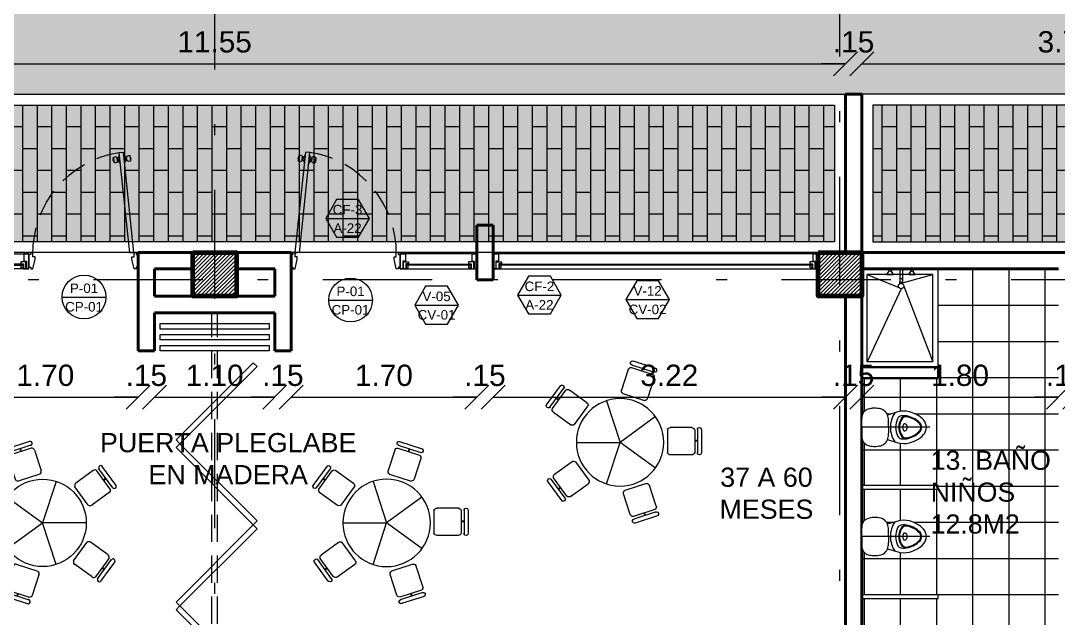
# Model space of a CAD drawing. Header units: inches. Extents: x 99003 to 99155, y 101852 to 101926.
# Drawn here: x 99020.09 to 99029.59, y 101914.7 to 101920.17 of the extents above; entities that cross this region are included whole.
import ezdxf
from ezdxf.enums import TextEntityAlignment as Align

# ---------------------------------------------------------------- set-up
doc = ezdxf.new("R2010")
doc.units = ezdxf.units.IN
doc.header["$MEASUREMENT"] = 0
doc.set_wipeout_variables(frame=1)
doc.linetypes.add('DASHDOTX2', pattern=[2, 1, -0.5, 0, -0.5])
doc.linetypes.add('HIDDEN', pattern=[0.375, 0.25, -0.125])
for name, color, linetype, lineweight in [('5- 0.18 (muebles fijos)', 3, 'Continuous', 18), ('A_ACHU-1', 253, 'Continuous', 0), ('A_CARP-MAD', 46, 'Continuous', 18), ('A_CARP-MET', 126, 'Continuous', 18), ('A_COLS', 1, 'Continuous', 60), ('A_EJES', 75, 'DASHDOTX2', 5), ('A_MUEB-FIJO', 3, 'Continuous', 15), ('A_MUEB-SILL', 54, 'Continuous', 15), ('A_MURO', 7, 'Continuous', 40), ('A_MURO-ANTE', 7, 'Continuous', 30), ('A_PISO', 250, 'Continuous', 0), ('A_PISO-ACHU', 251, 'Continuous', 0), ('A_PISO-GRAN', 250, 'Continuous', 0), ('A_PROY', 16, 'HIDDEN', 5), ('A_PUER', 134, 'Continuous', 18), ('A_TEXT', 154, 'Continuous', 0), ('A_TEXT-DIM', 54, 'Continuous', 13), ('A_TEXT-IDEN', 5, 'Continuous', 18), ('A_TEXT-NOTA', 53, 'Continuous', 20), ('A_VENT', 124, 'Continuous', 18), ('P-BAJA_APARTADO-v4$0$SANITARIOS', 2, 'Continuous', 0)]:
    doc.layers.add(name, color=color, linetype=linetype, lineweight=lineweight)
doc.layers.add('A_URBA-ANDN', color=7, linetype='Continuous', lineweight=15, true_color=0x259400)
doc.styles.add('ARIAL', font='arial.ttf')
doc.styles.add('DIM', font='arial.ttf')
doc.dimstyles.new('BAN_REP_1-125', dxfattribs={"dimtxt": 0.195, "dimasz": 0.2188, "dimexe": 0.15, "dimexo": 0.03, "dimgap": 0.1, "dimtad": 1, "dimzin": 4, "dimdsep": 46, "dimtxsty": 'ARIAL', "dimblk": 'OBLIQUE', "dimcen": 0.1, "dimse1": 1, "dimse2": 1, "dimclrd": 256, "dimclre": 256, "dimclrt": 256, "dimadec": 0, "dimazin": 0, "dimtfac": 1, "dimtix": 1, "dimtofl": 0, "dimtmove": 1, "dimatfit": 3, "dimldrblk": 'OPEN90', "dimfxl": 1, "dimtolj": 1, "dimtzin": 0, "dimlwd": -1, "dimlwe": -1, "dimarcsym": 0})
pattern_1 = [(90, (-108.149932, -2e-07), (-0.03125, 0.015625), [0, -0.03125])]

# ---------------------------------------------------------------- blocks, each defined once
blk = doc.blocks.new('*U33')
at = {"layer": 'A_MUEB-SILL'}
for p, q in [((-0.0631, 0.1265), (-0.1791, -0.0332)), ((0.1372, 0.0135), (-0.0302, 0.1351)), ((0.1562, 0.0306), (-0.0198, 0.1584)), ((0.1774, 0.0615), (0.0031, 0.1882)), ((0.0682, 0.0945), (0.0535, 0.0743)), ((0.0732, 0.0909), (0.0585, 0.0706)), ((-0.0097, -0.1888), (-0.1772, -0.0671)), ((0.1391, -0.0205), (0.0232, -0.1801))]:
    blk.add_line(p, q, dxfattribs=at)
for centre, radius, start, end in [((-0.0067, 0.172), 0.0189, 49.05832, 241.94546), ((-0.041, 0.1092), 0.0281, 67.5844, 145.99918), ((0.1158, -0.0048), 0.0281, 322.00082, 40.4156), ((0.165, 0.0473), 0.0189, 226.05454, 58.94168), ((-0.1558, -0.0489), 0.0281, 142.00082, 220.4156), ((0.001, -0.1628), 0.0281, 247.5844, 325.99918)]:
    blk.add_arc(centre, radius, start, end, dxfattribs=at)
blk = doc.blocks.new('*U34')
at = {"color": 0, "linetype": 'ByBlock', "lineweight": -2, "transparency": 16777216}
for p, rotation in [((-0.3397, 0.4848), 72.00000000000001), ((-0.566, -0.1733), 144), ((0.5598, -0.1925), 288), ((-0.0101, -0.5919), 215.9999999999999)]:
    blk.add_blockref('*U33', p, dxfattribs=dict(at, rotation=rotation))
blk.add_blockref('*U33', (0.3561, 0.4729), dxfattribs=at)
blk = doc.blocks.new('P-BAJA_APARTADO-v4$0$MESA AULA 5P')
at = {"layer": 'A_MUEB-SILL'}
for p in [(0, 0.4), (-0.3804, 0.1236), (0.3804, 0.1236), (-0.2351, -0.3236), (0.2351, -0.3236)]:
    blk.add_line(p, (0, 0), dxfattribs=at)
blk.add_circle((0, 0), 0.4, dxfattribs=at)
blk.add_blockref('*U34', (0, 0))
blk = doc.blocks.new('puerta mad 1mt')
at = {"layer": '5- 0.18 (muebles fijos)'}
blk.add_line((0.1553, 0.9898), (0.1553, 0.9898), dxfattribs=at)
at = {"layer": 'A_ACHU-1'}
for p, q in [((0.0509, 0.934), (0.0535, 0.9595)), ((0.0842, 0.9161), (0.0884, 0.9559)), ((0.0978, 0.9502), (0.0879, 0.9512)), ((0.0944, 0.9176), (0.098, 0.9524)), ((0.101, 0.9521), (0.098, 0.9524)), ((0.1118, 0.9685), (0.101, 0.9521)), ((0.1045, 0.8989), (0.1118, 0.9685)), ((0.1148, 0.9682), (0.1118, 0.9685)), ((0.1148, 0.9682), (0.1118, 0.9685)), ((0.1483, 0.8943), (0.1556, 0.964)), ((0.1526, 0.9643), (0.1556, 0.964)), ((0.1526, 0.9643), (0.1556, 0.964)), ((0.1556, 0.964), (0.1628, 0.9456)), ((0.0483, 0.9343), (0.0494, 0.9455)), ((0.0483, 0.9343), (0.0509, 0.934)), ((0.0494, 0.9455), (0.0521, 0.9453)), ((0.0494, 0.9197), (0.0509, 0.934)), ((0.0946, 0.9197), (0.0847, 0.9208)), ((0.0973, 0.9173), (0.0944, 0.9176)), ((0.1045, 0.8989), (0.0973, 0.9173)), ((0.1075, 0.8986), (0.1045, 0.8989)), ((0.1453, 0.8946), (0.1483, 0.8943)), ((0.1483, 0.8943), (0.1591, 0.9108)), ((0.1591, 0.9108), (0.162, 0.9105)), ((0.162, 0.9105), (0.1657, 0.9453)), ((0.1623, 0.9127), (0.1722, 0.9116)), ((0.1628, 0.9456), (0.1657, 0.9453)), ((0.1654, 0.9431), (0.1754, 0.9421)), ((0.1717, 0.907), (0.1759, 0.9468)), ((0.2065, 0.9033), (0.208, 0.9176)), ((0.208, 0.9176), (0.2107, 0.9431)), ((0.2107, 0.9173), (0.208, 0.9176)), ((0.2118, 0.9286), (0.2092, 0.9289)), ((0.2107, 0.9173), (0.2118, 0.9286)), ((0.0213, 0.057), (0.0199, 0.057)), ((0.0214, 0.0735), (0.0213, 0.057)), ((0.0214, 0.0735), (0.0218, 0.0785)), ((0.0215, 0.0755), (0.038, 0.0741)), ((0.0216, 0.0765), (0.0307, 0.0757)), ((0.0381, 0.0751), (0.038, 0.0741))]:
    blk.add_line(p, q, dxfattribs=at)
blk.add_circle((0.0215, 0.075), 0.00188, dxfattribs=at)
for centre, radius, start, end in [((-0.0402, 0.9492), 0.0943, 341.79754, 6.27538), ((0.0692, 0.9411), 0.0242, 37.63928, 130.43364), ((0.1916, 0.9284), 0.0242, 37.63928, 130.43364), ((0.0685, 0.9345), 0.0242, 217.63928, 310.43364), ((0.1909, 0.9217), 0.0242, 217.63928, 310.43364), ((0.3003, 0.9136), 0.0943, 161.79754, 186.27538), ((0.0215, 0.075), 0.000938, 85, 265), ((0.0215, 0.075), 0.000937, 265, 85)]:
    blk.add_arc(centre, radius, start, end, dxfattribs=at)
at = {"layer": 'A_CARP-MAD'}
for points in [[(-0.017, -0.058), (0, -0.058), (0, -0.075), (0.02, -0.075), (0.04, 0.015), (0.04, 0.035), (0.02, 0.035), (0.02, 0.075), (0, 0.075), (0, 0.058), (-0.017, 0.058)], [(0.983, -0.058), (0.966, -0.058), (0.966, -0.075), (0.946, -0.075), (0.926, 0.015), (0.926, 0.035), (0.946, 0.035), (0.946, 0.075), (0.966, 0.075), (0.966, 0.058), (0.983, 0.058)]]:
    blk.add_lwpolyline(points, close=True, dxfattribs=at)
at = {"layer": 'A_PROY'}
blk.add_arc((0.0162, 0.0728), 0.9299, 358.90252, 81.38744, dxfattribs=at)
at = {"layer": 'A_PUER'}
for p, q in [((0.0216, 0.0765), (0.1176, 0.9956)), ((0.0595, 0.0732), (0.1555, 0.9923)), ((0.1555, 0.9923), (0.1176, 0.9956)), ((0.0595, 0.0732), (0.0216, 0.0765))]:
    blk.add_line(p, q, dxfattribs=at)
blk = doc.blocks.new('*U108')
at = {"layer": 'A_CARP-MAD'}
blk.add_lwpolyline([(0.1397, -0.0466), (0.0701, -0.0466), (0.0701, -0.0232), (0, -0.0232), (0, 0), (0.1397, 0)], dxfattribs=at)
for points in [[(0, -0.0279), (0.0652, -0.0279), (0.0652, -0.0744), (0.0479, -0.0744), (0.0479, -0.0511), (0, -0.0511)], [(0, -0.0279), (0.0652, -0.0279), (0.0652, -0.0744), (0.0479, -0.0744), (0.0479, -0.0511), (0, -0.0511)], [(0.0333, -0.0713), (0.0333, -0.0538), (0.0104, -0.0538), (0.0104, -0.0713)], [(0, -0.6721), (0.0652, -0.6721), (0.0652, -0.6256), (0.0479, -0.6256), (0.0479, -0.6489), (0, -0.6489)], [(0, -0.6768), (0, -0.7), (0.1397, -0.7), (0.1397, -0.6534), (0.0701, -0.6534), (0.0701, -0.6768)], [(0.0333, -0.6287), (0.0333, -0.6462), (0.0104, -0.6462), (0.0104, -0.6287)]]:
    blk.add_lwpolyline(points, close=True, dxfattribs=at)
at = {"layer": 'A_CARP-MET'}
blk.add_line((0.1397, -0.0466), (0.1397, 0), dxfattribs=at)
blk.add_lwpolyline([(0.0333, -0.0713), (0.0333, -0.0538), (0.0104, -0.0538), (0.0104, -0.0713)], close=True, dxfattribs=at)
at = {"layer": 'A_VENT'}
for p, q in [((0, -0.7), (0, 0)), ((0.1397, 0), (0.1397, -0.7))]:
    blk.add_line(p, q, dxfattribs=at)
blk.add_lwpolyline([(0.0361, -0.0538), (0.0361, -0.6462), (0.0454, -0.6462), (0.0454, -0.0538)], close=True, dxfattribs=at)
blk = doc.blocks.new('*U109')
at = {"layer": 'A_CARP-MAD'}
blk.add_lwpolyline([(0.1397, -0.0466), (0.0701, -0.0466), (0.0701, -0.0232), (0, -0.0232), (0, 0), (0.1397, 0)], dxfattribs=at)
for points in [[(0, -0.0279), (0.0652, -0.0279), (0.0652, -0.0744), (0.0479, -0.0744), (0.0479, -0.0511), (0, -0.0511)], [(0, -0.0279), (0.0652, -0.0279), (0.0652, -0.0744), (0.0479, -0.0744), (0.0479, -0.0511), (0, -0.0511)], [(0.0333, -0.0713), (0.0333, -0.0538), (0.0104, -0.0538), (0.0104, -0.0713)], [(0, -2.946), (0.0652, -2.946), (0.0652, -2.8995), (0.0479, -2.8995), (0.0479, -2.9228), (0, -2.9228)], [(0, -2.9507), (0, -2.9739), (0.1397, -2.9739), (0.1397, -2.9273), (0.0701, -2.9273), (0.0701, -2.9507)], [(0.0333, -2.9026), (0.0333, -2.9201), (0.0104, -2.9201), (0.0104, -2.9026)]]:
    blk.add_lwpolyline(points, close=True, dxfattribs=at)
at = {"layer": 'A_CARP-MET'}
blk.add_line((0.1397, -0.0466), (0.1397, 0), dxfattribs=at)
blk.add_lwpolyline([(0.0333, -0.0713), (0.0333, -0.0538), (0.0104, -0.0538), (0.0104, -0.0713)], close=True, dxfattribs=at)
at = {"layer": 'A_VENT'}
for p, q in [((0, -2.9739), (0, 0)), ((0.1397, 0), (0.1397, -2.9739))]:
    blk.add_line(p, q, dxfattribs=at)
blk.add_lwpolyline([(0.0361, -0.0538), (0.0361, -2.9201), (0.0454, -2.9201), (0.0454, -0.0538)], close=True, dxfattribs=at)
blk = doc.blocks.new('sanit planta niños 25 JUNIO')
at = {"layer": 'A_EJES'}
blk.add_line((0, -0.6231), (0, 0), dxfattribs=at)
at = {"layer": 'A_MUEB-FIJO'}
for p, q in [((0, 0), (-0.0794, 0)), ((0, 0), (0.0794, 0)), ((-0.1121, -0.2346), (-0.1406, -0.3294)), ((0, -0.2452), (-0.0547, -0.2452)), ((0, -0.2452), (0.0547, -0.2452)), ((0.1407, -0.3293), (0.1122, -0.2346)), ((-0.0308, -0.3869), (-0.0308, -0.3962)), ((0.0309, -0.3962), (0.0309, -0.3869))]:
    blk.add_line(p, q, dxfattribs=at)
for centre, radius, start, end in [((-0.0794, -0.1422), 0.1422, 90.00182, 106.10126), ((0.0794, -0.1422), 0.1422, 73.89874, 89.99818), ((-0.0605, -0.1048), 0.1137, 163.12305, 175.19805), ((-0.0807, -0.0871), 0.09, 115.06996, 170.1707), ((0.0807, -0.0871), 0.09, 9.8293, 64.93004), ((0.0605, -0.1048), 0.1137, 4.80195, 16.87695), ((0.0251, -0.1189), 0.2003, 173.22012, 192.00698), ((-0.0823, -0.1515), 0.0891, 185.84827, 257.92215), ((0.0823, -0.1515), 0.0891, 282.07785, 354.15173), ((-0.025, -0.1189), 0.2003, 347.99302, 6.77988), ((0, -0.4948), 0.2331, 90.00415, 124.90857), ((-0.0547, -0.0803), 0.1649, 253.7382, 269.99817), ((0, -0.4948), 0.2331, 55.09962, 90.00404), ((0.0547, -0.0803), 0.1649, 270.00183, 286.2618), ((0.0495, -0.3858), 0.1983, 163.47367, 194.86383), ((0.0495, -0.3858), 0.1561, 171.24415, 194.86369), ((-0.0595, -0.369), 0.0458, 115.31072, 171.24284), ((-0.0474, -0.403), 0.052, 117.32786, 181.00091), ((-0.0461, -0.4074), 0.0502, 117.83819, 192.7538), ((0, -0.4948), 0.185, 90.00392, 115.31106), ((0, -0.4948), 0.1553, 90.00409, 117.32783), ((0, -0.4948), 0.149, 90.00415, 117.83792), ((0, -0.4342), 0.0598, 90.00379, 116.97254), ((0, -0.4948), 0.185, 64.69713, 90.00427), ((0, -0.4948), 0.1553, 62.68036, 90.00409), ((0, -0.4948), 0.149, 62.17027, 90.00404), ((0, -0.4342), 0.0598, 63.03565, 90.0044), ((0.0462, -0.4074), 0.0502, 347.25439, 62.17), ((0.0475, -0.403), 0.052, 359.00728, 62.68032), ((0.0595, -0.369), 0.0458, 8.76535, 64.69747), ((-0.0494, -0.3858), 0.1561, 345.14449, 8.76404), ((-0.0494, -0.3858), 0.1983, 345.14436, 16.53451), ((0.1531, -0.3583), 0.3055, 194.8653, 208.84963), ((0.1531, -0.3583), 0.2632, 194.86295, 208.84824), ((0.0491, -0.3857), 0.1479, 192.81784, 194.9232), ((0.1531, -0.3583), 0.2554, 194.86588, 208.85022), ((-0.024, -0.3869), 0.00676, 116.97441, 180.00409), ((-0.0154, -0.3962), 0.0154, 180.18807, 237.92092), ((0, -0.3716), 0.0444, 237.92051, 270.00407), ((0, -0.3716), 0.0444, 270.00411, 302.08767), ((0.0154, -0.3962), 0.0154, 302.08727, 359.82011), ((0.0241, -0.3869), 0.00676, 0.00409, 63.03378), ((-0.153, -0.3583), 0.2554, 331.15796, 345.14231), ((-0.153, -0.3583), 0.2632, 331.15995, 345.14524), ((-0.0491, -0.3857), 0.1479, 345.08499, 347.19035), ((-0.153, -0.3583), 0.3055, 331.15856, 345.14289), ((0.0861, -0.3952), 0.229, 208.84819, 227.99853), ((0.0861, -0.3952), 0.1867, 208.84875, 227.99866), ((0.0861, -0.3952), 0.1789, 208.84941, 227.99922), ((0, -0.4908), 0.1004, 227.99889, 270.0041), ((0, -0.4908), 0.0581, 227.99884, 270.00408), ((0, -0.4908), 0.0503, 227.99883, 270.00407), ((0, -0.4908), 0.0503, 270.00412, 312.00936), ((0, -0.4908), 0.0581, 270.00411, 312.00935), ((0, -0.4908), 0.1004, 270.00409, 312.0093), ((-0.086, -0.3952), 0.1789, 312.00897, 331.15878), ((-0.086, -0.3952), 0.1867, 312.00953, 331.15944), ((-0.086, -0.3952), 0.229, 312.00966, 331.16)]:
    blk.add_arc(centre, radius, start, end, dxfattribs=at)
blk = doc.blocks.new('*U60')
blk.add_wipeout([(-0.3621, 0.6142), (-0.2628, 0.6128), (-0.234, 0.6035), (-0.2058, 0.5758), (-0.1928, 0.5424), (-0.1869, 0.4953), (-0.1945, 0.4374), (-0.2055, 0.4136), (-0.2288, 0.3897), (-0.2498, 0.3788), (-0.2172, 0.2679), (-0.2133, 0.2313), (-0.2152, 0.2006), (-0.2199, 0.1775), (-0.2275, 0.1531), (-0.2585, 0.0906), (-0.2729, 0.0716), (-0.2843, 0.059), (-0.2949, 0.0488), (-0.3032, 0.0421), (-0.315, 0.0347), (-0.3261, 0.0297), (-0.3621, 0.023), (-0.4049, 0.0326), (-0.4348, 0.0539), (-0.4525, 0.0729), (-0.4734, 0.1027), (-0.5016, 0.1679), (-0.5082, 0.1952), (-0.5094, 0.2531), (-0.5034, 0.2829), (-0.4908, 0.3248), (-0.4745, 0.3788), (-0.4962, 0.3902), (-0.5107, 0.4032), (-0.5285, 0.4332), (-0.5344, 0.4605), (-0.5374, 0.4935), (-0.5346, 0.5294), (-0.524, 0.5722), (-0.5171, 0.578), (-0.5035, 0.5935), (-0.4882, 0.6048), (-0.4688, 0.6115), (-0.4564, 0.6134), (-0.4441, 0.6139)]).dxf.layer = 'A_MUEB-FIJO'
blk.add_blockref('sanit planta niños 25 JUNIO', (-0.3621, 0.6142))
blk = doc.blocks.new('_Oblique')
at = {"color": 0, "linetype": 'ByBlock', "lineweight": -2}
blk.add_line((-0.5, -0.5), (0.5, 0.5), dxfattribs=at)
blk = doc.blocks.new('*D131')
at = {"layer": 'A_TEXT-DIM', "transparency": 16777216}
blk.add_line((99016.0908, 101919.7787), (99027.6408, 101919.7787), dxfattribs=at)
at = {"layer": 'DEFPOINTS', "color": 0, "transparency": 16777216}
for p in [(99027.6408, 101919.7787), (99016.0908, 101919.4994), (99027.6408, 101919.4994)]:
    blk.add_point(p, dxfattribs=at)
at = {"layer": 'A_TEXT-DIM', "transparency": 16777216, "xscale": 0.2188, "yscale": 0.2188, "zscale": 0.2188, "rotation": 180}
blk.add_blockref('_Oblique', (99016.0908, 101919.7787), dxfattribs=at)
at = {"layer": 'A_TEXT-DIM', "transparency": 16777216, "xscale": 0.2188, "yscale": 0.2188, "zscale": 0.2188}
blk.add_blockref('_Oblique', (99027.6408, 101919.7787), dxfattribs=at)
at = {"layer": 'A_TEXT-DIM', "transparency": 16777216, "insert": (99021.8658, 101919.9782), "char_height": 0.195, "attachment_point": 5, "style": 'ARIAL'}
blk.add_mtext('\\A1;11.55', dxfattribs=at)
blk = doc.blocks.new('_Open90')
at = {"color": 0, "linetype": 'ByBlock', "lineweight": -2}
for p, q in [((-0.5, 0.5), (0, 0)), ((0, 0), (-1, 0)), ((0, 0), (-0.5, -0.5))]:
    blk.add_line(p, q, dxfattribs=at)
blk = doc.blocks.new('*D132')
at = {"layer": 'A_TEXT-DIM', "transparency": 16777216}
for p, q in [((99027.6408, 101919.7787), (99027.422, 101919.7787)), ((99027.7908, 101919.7787), (99028.0096, 101919.7787))]:
    blk.add_line(p, q, dxfattribs=at)
at = {"layer": 'DEFPOINTS', "color": 0, "transparency": 16777216}
for p in [(99027.7908, 101919.7787), (99027.6408, 101919.4994), (99027.7908, 101919.4994)]:
    blk.add_point(p, dxfattribs=at)
at = {"layer": 'A_TEXT-DIM', "transparency": 16777216, "xscale": 0.2188, "yscale": 0.2188, "zscale": 0.2188}
blk.add_blockref('_Oblique', (99027.6408, 101919.7787), dxfattribs=at)
at = {"layer": 'A_TEXT-DIM', "transparency": 16777216, "xscale": 0.2188, "yscale": 0.2188, "zscale": 0.2188, "rotation": 180}
blk.add_blockref('_Oblique', (99027.7908, 101919.7787), dxfattribs=at)
at = {"layer": 'A_TEXT-DIM', "transparency": 16777216, "insert": (99027.7158, 101919.9782), "char_height": 0.195, "attachment_point": 5, "style": 'ARIAL'}
blk.add_mtext('\\A1;.15', dxfattribs=at)
blk = doc.blocks.new('*D133')
at = {"layer": 'A_TEXT-DIM', "transparency": 16777216}
blk.add_line((99027.7908, 101919.7787), (99031.5407, 101919.7787), dxfattribs=at)
at = {"layer": 'DEFPOINTS', "color": 0, "transparency": 16777216}
for p in [(99031.5407, 101919.7787), (99027.7908, 101919.4994), (99031.5407, 101919.4063)]:
    blk.add_point(p, dxfattribs=at)
at = {"layer": 'A_TEXT-DIM', "transparency": 16777216, "xscale": 0.2188, "yscale": 0.2188, "zscale": 0.2188, "rotation": 180}
blk.add_blockref('_Oblique', (99027.7908, 101919.7787), dxfattribs=at)
at = {"layer": 'A_TEXT-DIM', "transparency": 16777216, "xscale": 0.2188, "yscale": 0.2188, "zscale": 0.2188}
blk.add_blockref('_Oblique', (99031.5407, 101919.7787), dxfattribs=at)
at = {"layer": 'A_TEXT-DIM', "transparency": 16777216, "insert": (99029.6658, 101919.9783), "char_height": 0.195, "attachment_point": 5, "style": 'ARIAL'}
blk.add_mtext('\\A1;3.75', dxfattribs=at)
blk = doc.blocks.new('*D144')
at = {"layer": 'A_TEXT-DIM', "transparency": 16777216}
blk.add_line((99019.4658, 101916.7249), (99021.1658, 101916.7249), dxfattribs=at)
at = {"layer": 'DEFPOINTS', "color": 0, "transparency": 16777216}
for p in [(99019.4658, 101918.1434), (99021.1658, 101917.6307), (99021.1658, 101916.7249)]:
    blk.add_point(p, dxfattribs=at)
at = {"layer": 'A_TEXT-DIM', "transparency": 16777216, "xscale": 0.2188, "yscale": 0.2188, "zscale": 0.2188, "rotation": 180}
blk.add_blockref('_Oblique', (99019.4658, 101916.7249), dxfattribs=at)
at = {"layer": 'A_TEXT-DIM', "transparency": 16777216, "xscale": 0.2188, "yscale": 0.2188, "zscale": 0.2188}
blk.add_blockref('_Oblique', (99021.1658, 101916.7249), dxfattribs=at)
at = {"layer": 'A_TEXT-DIM', "transparency": 16777216, "insert": (99020.3158, 101916.9245), "char_height": 0.195, "attachment_point": 5, "style": 'ARIAL'}
blk.add_mtext('\\A1;1.70', dxfattribs=at)
blk = doc.blocks.new('*D145')
at = {"layer": 'A_TEXT-DIM', "transparency": 16777216}
for p, q in [((99021.1658, 101916.7249), (99020.947, 101916.7249)), ((99021.3158, 101916.7249), (99021.5346, 101916.7249))]:
    blk.add_line(p, q, dxfattribs=at)
at = {"layer": 'DEFPOINTS', "color": 0, "transparency": 16777216}
for p in [(99021.1658, 101917.6307), (99021.3158, 101917.4028), (99021.3158, 101916.7249)]:
    blk.add_point(p, dxfattribs=at)
at = {"layer": 'A_TEXT-DIM', "transparency": 16777216, "xscale": 0.2188, "yscale": 0.2188, "zscale": 0.2188}
blk.add_blockref('_Oblique', (99021.1658, 101916.7249), dxfattribs=at)
at = {"layer": 'A_TEXT-DIM', "transparency": 16777216, "xscale": 0.2188, "yscale": 0.2188, "zscale": 0.2188, "rotation": 180}
blk.add_blockref('_Oblique', (99021.3158, 101916.7249), dxfattribs=at)
at = {"layer": 'A_TEXT-DIM', "transparency": 16777216, "insert": (99021.2408, 101916.9245), "char_height": 0.195, "attachment_point": 5, "style": 'ARIAL'}
blk.add_mtext('\\A1;.15', dxfattribs=at)
blk = doc.blocks.new('*D146')
at = {"layer": 'A_TEXT-DIM', "transparency": 16777216}
blk.add_line((99021.3158, 101916.7249), (99022.4158, 101916.7249), dxfattribs=at)
at = {"layer": 'DEFPOINTS', "color": 0, "transparency": 16777216}
for p in [(99021.3158, 101917.4028), (99022.4158, 101917.3244), (99022.4158, 101916.7249)]:
    blk.add_point(p, dxfattribs=at)
at = {"layer": 'A_TEXT-DIM', "transparency": 16777216, "xscale": 0.2188, "yscale": 0.2188, "zscale": 0.2188, "rotation": 180}
blk.add_blockref('_Oblique', (99021.3158, 101916.7249), dxfattribs=at)
at = {"layer": 'A_TEXT-DIM', "transparency": 16777216, "xscale": 0.2188, "yscale": 0.2188, "zscale": 0.2188}
blk.add_blockref('_Oblique', (99022.4158, 101916.7249), dxfattribs=at)
at = {"layer": 'A_TEXT-DIM', "transparency": 16777216, "insert": (99021.8658, 101916.9245), "char_height": 0.195, "attachment_point": 5, "style": 'ARIAL'}
blk.add_mtext('\\A1;1.10', dxfattribs=at)
blk = doc.blocks.new('*D147')
at = {"layer": 'A_TEXT-DIM', "transparency": 16777216}
for p, q in [((99022.4158, 101916.7249), (99022.197, 101916.7249)), ((99022.5658, 101916.7249), (99022.7846, 101916.7249))]:
    blk.add_line(p, q, dxfattribs=at)
at = {"layer": 'DEFPOINTS', "color": 0, "transparency": 16777216}
for p in [(99022.4158, 101917.3244), (99022.5658, 101917.3244), (99022.5658, 101916.7249)]:
    blk.add_point(p, dxfattribs=at)
at = {"layer": 'A_TEXT-DIM', "transparency": 16777216, "xscale": 0.2188, "yscale": 0.2188, "zscale": 0.2188}
blk.add_blockref('_Oblique', (99022.4158, 101916.7249), dxfattribs=at)
at = {"layer": 'A_TEXT-DIM', "transparency": 16777216, "xscale": 0.2188, "yscale": 0.2188, "zscale": 0.2188, "rotation": 180}
blk.add_blockref('_Oblique', (99022.5658, 101916.7249), dxfattribs=at)
at = {"layer": 'A_TEXT-DIM', "transparency": 16777216, "insert": (99022.4908, 101916.9245), "char_height": 0.195, "attachment_point": 5, "style": 'ARIAL'}
blk.add_mtext('\\A1;.15', dxfattribs=at)
blk = doc.blocks.new('*D148')
at = {"layer": 'A_TEXT-DIM', "transparency": 16777216}
blk.add_line((99022.5658, 101916.7249), (99024.2658, 101916.7249), dxfattribs=at)
at = {"layer": 'DEFPOINTS', "color": 0, "transparency": 16777216}
for p in [(99024.2658, 101917.8216), (99022.5658, 101917.3244), (99024.2658, 101916.7249)]:
    blk.add_point(p, dxfattribs=at)
at = {"layer": 'A_TEXT-DIM', "transparency": 16777216, "xscale": 0.2188, "yscale": 0.2188, "zscale": 0.2188, "rotation": 180}
blk.add_blockref('_Oblique', (99022.5658, 101916.7249), dxfattribs=at)
at = {"layer": 'A_TEXT-DIM', "transparency": 16777216, "xscale": 0.2188, "yscale": 0.2188, "zscale": 0.2188}
blk.add_blockref('_Oblique', (99024.2658, 101916.7249), dxfattribs=at)
at = {"layer": 'A_TEXT-DIM', "transparency": 16777216, "insert": (99023.4158, 101916.9245), "char_height": 0.195, "attachment_point": 5, "style": 'ARIAL'}
blk.add_mtext('\\A1;1.70', dxfattribs=at)
blk = doc.blocks.new('*D149')
at = {"layer": 'A_TEXT-DIM', "transparency": 16777216}
for p, q in [((99024.2658, 101916.7249), (99024.047, 101916.7249)), ((99024.4158, 101916.7249), (99024.6346, 101916.7249))]:
    blk.add_line(p, q, dxfattribs=at)
at = {"layer": 'DEFPOINTS', "color": 0, "transparency": 16777216}
for p in [(99024.2658, 101917.8216), (99024.4158, 101917.8216), (99024.4158, 101916.7249)]:
    blk.add_point(p, dxfattribs=at)
at = {"layer": 'A_TEXT-DIM', "transparency": 16777216, "xscale": 0.2188, "yscale": 0.2188, "zscale": 0.2188}
blk.add_blockref('_Oblique', (99024.2658, 101916.7249), dxfattribs=at)
at = {"layer": 'A_TEXT-DIM', "transparency": 16777216, "xscale": 0.2188, "yscale": 0.2188, "zscale": 0.2188, "rotation": 180}
blk.add_blockref('_Oblique', (99024.4158, 101916.7249), dxfattribs=at)
at = {"layer": 'A_TEXT-DIM', "transparency": 16777216, "insert": (99024.3408, 101916.9245), "char_height": 0.195, "attachment_point": 5, "style": 'ARIAL'}
blk.add_mtext('\\A1;.15', dxfattribs=at)
blk = doc.blocks.new('*D150')
at = {"layer": 'A_TEXT-DIM', "transparency": 16777216}
blk.add_line((99024.4158, 101916.7249), (99027.6408, 101916.7249), dxfattribs=at)
at = {"layer": 'DEFPOINTS', "color": 0, "transparency": 16777216}
for p in [(99024.4158, 101917.8216), (99027.6408, 101916.9852), (99027.6408, 101916.7249)]:
    blk.add_point(p, dxfattribs=at)
at = {"layer": 'A_TEXT-DIM', "transparency": 16777216, "xscale": 0.2188, "yscale": 0.2188, "zscale": 0.2188, "rotation": 180}
blk.add_blockref('_Oblique', (99024.4158, 101916.7249), dxfattribs=at)
at = {"layer": 'A_TEXT-DIM', "transparency": 16777216, "xscale": 0.2188, "yscale": 0.2188, "zscale": 0.2188}
blk.add_blockref('_Oblique', (99027.6408, 101916.7249), dxfattribs=at)
at = {"layer": 'A_TEXT-DIM', "transparency": 16777216, "insert": (99026.0283, 101916.9245), "char_height": 0.195, "attachment_point": 5, "style": 'ARIAL'}
blk.add_mtext('\\A1;3.22', dxfattribs=at)
blk = doc.blocks.new('*D151')
at = {"layer": 'A_TEXT-DIM', "transparency": 16777216}
for p, q in [((99027.6408, 101916.7249), (99027.422, 101916.7249)), ((99027.7908, 101916.7249), (99028.0096, 101916.7249))]:
    blk.add_line(p, q, dxfattribs=at)
at = {"layer": 'DEFPOINTS', "color": 0, "transparency": 16777216}
for p in [(99027.6408, 101916.9852), (99027.7908, 101916.7249), (99027.7908, 101916.6765)]:
    blk.add_point(p, dxfattribs=at)
at = {"layer": 'A_TEXT-DIM', "transparency": 16777216, "xscale": 0.2188, "yscale": 0.2188, "zscale": 0.2188}
blk.add_blockref('_Oblique', (99027.6408, 101916.7249), dxfattribs=at)
at = {"layer": 'A_TEXT-DIM', "transparency": 16777216, "xscale": 0.2188, "yscale": 0.2188, "zscale": 0.2188, "rotation": 180}
blk.add_blockref('_Oblique', (99027.7908, 101916.7249), dxfattribs=at)
at = {"layer": 'A_TEXT-DIM', "transparency": 16777216, "insert": (99027.7158, 101916.9245), "char_height": 0.195, "attachment_point": 5, "style": 'ARIAL'}
blk.add_mtext('\\A1;.15', dxfattribs=at)
blk = doc.blocks.new('*D152')
at = {"layer": 'A_TEXT-DIM', "transparency": 16777216}
blk.add_line((99027.7908, 101916.7249), (99029.5908, 101916.7249), dxfattribs=at)
at = {"layer": 'DEFPOINTS', "color": 0, "transparency": 16777216}
for p in [(99027.7908, 101916.6765), (99029.5908, 101916.7249), (99029.5908, 101916.6136)]:
    blk.add_point(p, dxfattribs=at)
at = {"layer": 'A_TEXT-DIM', "transparency": 16777216, "xscale": 0.2188, "yscale": 0.2188, "zscale": 0.2188, "rotation": 180}
blk.add_blockref('_Oblique', (99027.7908, 101916.7249), dxfattribs=at)
at = {"layer": 'A_TEXT-DIM', "transparency": 16777216, "xscale": 0.2188, "yscale": 0.2188, "zscale": 0.2188}
blk.add_blockref('_Oblique', (99029.5908, 101916.7249), dxfattribs=at)
at = {"layer": 'A_TEXT-DIM', "transparency": 16777216, "insert": (99028.6908, 101916.9245), "char_height": 0.195, "attachment_point": 5, "style": 'ARIAL'}
blk.add_mtext('\\A1;1.80', dxfattribs=at)
blk = doc.blocks.new('*D153')
at = {"layer": 'A_TEXT-DIM', "transparency": 16777216}
for p, q in [((99029.5908, 101916.7249), (99029.372, 101916.7249)), ((99029.7408, 101916.7249), (99029.9596, 101916.7249))]:
    blk.add_line(p, q, dxfattribs=at)
at = {"layer": 'DEFPOINTS', "color": 0, "transparency": 16777216}
for p in [(99029.7408, 101916.7249), (99029.5908, 101916.6136), (99029.7408, 101916.6136)]:
    blk.add_point(p, dxfattribs=at)
at = {"layer": 'A_TEXT-DIM', "transparency": 16777216, "xscale": 0.2188, "yscale": 0.2188, "zscale": 0.2188}
blk.add_blockref('_Oblique', (99029.5908, 101916.7249), dxfattribs=at)
at = {"layer": 'A_TEXT-DIM', "transparency": 16777216, "xscale": 0.2188, "yscale": 0.2188, "zscale": 0.2188, "rotation": 180}
blk.add_blockref('_Oblique', (99029.7408, 101916.7249), dxfattribs=at)
at = {"layer": 'A_TEXT-DIM', "transparency": 16777216, "insert": (99029.6658, 101916.9245), "char_height": 0.195, "attachment_point": 5, "style": 'ARIAL'}
blk.add_mtext('\\A1;.15', dxfattribs=at)
blk = doc.blocks.new('A$C699A6575')
at = {"layer": 'A_PISO-ACHU'}
for p, q in [((-0.024, 0), (-0.024, -0.005)), ((-0.024, 0), (-0.024, -0.005)), ((0.024, 0), (0.024, -0.005)), ((0.024, 0), (0.024, -0.005)), ((-0.13, -0.05), (-0.112, -0.0225)), ((-0.13, -0.05), (-0.07, -0.05)), ((-0.124, 0), (-0.124, -0.005)), ((-0.124, 0), (-0.124, -0.005)), ((-0.076, -0.005), (-0.124, -0.005)), ((-0.112, -0.005), (-0.112, -0.0225)), ((-0.112, -0.005), (-0.112, -0.0225)), ((-0.088, -0.005), (-0.088, -0.0225)), ((-0.088, -0.005), (-0.088, -0.0225)), ((-0.07, -0.05), (-0.088, -0.0225)), ((-0.076, 0), (-0.076, -0.005)), ((-0.076, 0), (-0.076, -0.005)), ((0.024, -0.005), (-0.024, -0.005)), ((-0.012, -0.005), (-0.012, -0.0851)), ((-0.012, -0.005), (-0.012, -0.0851)), ((-0.012, -0.0851), (-0.012, -0.1161)), ((-0.012, -0.0851), (-0.012, -0.1161)), ((0.012, -0.005), (0.012, -0.0851)), ((0.012, -0.005), (0.012, -0.0851)), ((0.012, -0.0851), (0.012, -0.1161)), ((0.012, -0.0851), (0.012, -0.1161)), ((0.07, -0.05), (0.088, -0.0225)), ((0.07, -0.05), (0.13, -0.05)), ((0.076, 0), (0.076, -0.005)), ((0.076, 0), (0.076, -0.005)), ((0.124, -0.005), (0.076, -0.005)), ((0.088, -0.005), (0.088, -0.0225)), ((0.088, -0.005), (0.088, -0.0225)), ((0.112, -0.005), (0.112, -0.0225)), ((0.112, -0.005), (0.112, -0.0225)), ((0.13, -0.05), (0.112, -0.0225)), ((0.124, 0), (0.124, -0.005)), ((0.124, 0), (0.124, -0.005)), ((-0.014, -0.1149), (-0.014, -0.1259)), ((-0.014, -0.1149), (-0.014, -0.1259)), ((0.014, -0.1149), (0.014, -0.1259)), ((0.014, -0.1149), (0.014, -0.1259))]:
    blk.add_line(p, q, dxfattribs=at)
for centre, radius, start, end in [((-0.1, -0.05), 0.03, 66.42182, 113.57818), ((0, -0.0692), 0.0199, 232.87726, 307.12274), ((0, -0.0692), 0.0199, 232.87726, 307.12274), ((0.1, -0.05), 0.03, 66.42182, 113.57818), ((0, -0.129), 0.0199, 127.12274, 134.75785), ((0, -0.129), 0.0199, 127.12274, 134.75785), ((0, -0.1008), 0.0199, 225.24215, 314.75785), ((0, -0.1008), 0.0199, 225.24215, 314.75785), ((0, -0.1118), 0.0199, 225.24215, 314.75785), ((0, -0.1118), 0.0199, 225.24215, 314.75785), ((0, -0.1294), 0.0199, 127.12274, 132.99521), ((0, -0.1294), 0.0199, 127.12274, 132.99521), ((0, -0.1003), 0.0199, 227.00479, 312.99521), ((0, -0.1003), 0.0199, 227.00479, 312.99521), ((0, -0.129), 0.0199, 45.24215, 52.87726), ((0, -0.129), 0.0199, 45.24215, 52.87726), ((0, -0.1294), 0.0199, 47.00479, 52.87726), ((0, -0.1294), 0.0199, 47.00479, 52.87726)]:
    blk.add_arc(centre, radius, start, end, dxfattribs=at)
blk = doc.blocks.new('DETALLE DE VENTANA')
at = {"layer": 'A_TEXT-IDEN'}
blk.add_line((-0.2, 0), (0.2, 0), dxfattribs=at)
blk.add_line((-0.2, 0), (0.2, 0), dxfattribs=at)
blk.add_lwpolyline([(-0.1, 0.1732), (-0.2, 0), (-0.1, -0.1732), (0.1, -0.1732), (0.2, 0), (0.1, 0.1732)], close=True, dxfattribs=at)
at = {"layer": 'A_TEXT-NOTA', "linetype": 'Continuous', "style": 'ARIAL'}
for tag, p in [('#_VENTANA', (0, 0.0361)), ('DETALLE#', (0, -0.1331))]:
    blk.add_attdef(tag, text='', height=0.0875, dxfattribs=at).set_placement(p, align=Align.CENTER)
blk = doc.blocks.new('DETALLE DE PUERTAS')
at = {"layer": 'A_TEXT-IDEN'}
blk.add_line((-0.2, 0), (0.2, 0), dxfattribs=at)
blk.add_circle((0, 0), 0.2, dxfattribs=at)
at = {"layer": 'A_TEXT-NOTA', "linetype": 'Continuous', "style": 'ARIAL'}
for tag, p in [('#_PUERTA', (0, 0.0361)), ('DETALLE#', (0, -0.1331))]:
    blk.add_attdef(tag, text='', height=0.0875, dxfattribs=at).set_placement(p, align=Align.CENTER)

msp = doc.modelspace()

# ---------------------------------------------------------------- hatches: boundary and pattern name
at = {"layer": 'A_PISO-ACHU'}
h = msp.add_hatch(dxfattribs=at)
h.set_pattern_fill('ANSI31', color=256, scale=0.2)
h.set_pattern_definition([(45, (0, -2e-07), (-0.0176776695297, 0.0176776695297), [])])
h.paths.add_polyline_path([(99031.5407, 101918.0494), (99031.9407, 101918.0494), (99031.9407, 101917.6494), (99031.5407, 101917.6494)])
h.paths.add_polyline_path([(99027.3907, 101918.0494), (99027.7907, 101918.0494), (99027.7907, 101917.6494), (99027.3907, 101917.6494)])
h.paths.add_polyline_path([(99021.6658, 101918.0494), (99022.0658, 101918.0494), (99022.0658, 101917.6494), (99021.6658, 101917.6494)])
h.paths.add_polyline_path([(99015.9408, 101918.0494), (99016.3408, 101918.0494), (99016.3408, 101917.6494), (99015.9408, 101917.6494)])
h = msp.add_hatch(dxfattribs=at)
h.set_pattern_fill('NET', color=256, scale=2.65)
h.set_pattern_definition([(0, (98995.6831, 101885.4363), (0, 0.33125), []), (90, (98995.6831, 101885.4363), (-0.33125, 2e-17), [])])
h.paths.add_polyline_path([(99030.9408, 101912.0494), (99030.7407, 101912.0494), (99030.7407, 101912.1994), (99031.5407, 101912.1994), (99031.5407, 101914.8834), (99030.8408, 101914.8834), (99030.8408, 101914.9154), (99031.5407, 101914.9154), (99031.5407, 101915.8834), (99030.8421, 101915.8834), (99030.8421, 101915.9154), (99031.5407, 101915.9154), (99031.5407, 101916.8994), (99030.8408, 101916.8994), (99030.8408, 101916.9994), (99030.8408, 101916.9994), (99030.8408, 101917.8994), (99029.7408, 101917.8994), (99029.7408, 101912.0494), (99029.5908, 101912.0494), (99029.5908, 101917.8994), (99028.4907, 101917.8994), (99028.4907, 101916.9994), (99028.4907, 101916.8994), (99027.7908, 101916.8994), (99027.7908, 101915.9154), (99028.4894, 101915.9154), (99028.4894, 101915.8834), (99027.7908, 101915.8834), (99027.7908, 101914.9154), (99028.4907, 101914.9154), (99028.4907, 101914.8834), (99027.7908, 101914.8834), (99027.7908, 101913.9994), (99028.5908, 101913.9994), (99028.5908, 101913.8494), (99028.3908, 101913.8494), (99028.3908, 101910.8994), (99028.7658, 101910.8994), (99028.7658, 101910.7494), (99030.5658, 101910.7494), (99030.5658, 101910.7494), (99030.5658, 101910.8994), (99030.9408, 101910.8994)])
at = {"layer": 'A_PISO-GRAN'}
h = msp.add_hatch(dxfattribs=at)
h.set_pattern_fill('DOTS', color=33, scale=0.5, angle=90)
h.set_pattern_definition(pattern_1)
h.paths.add_polyline_path([(99027.5408, 101919.3994), (99016.1908, 101919.3994), (99016.1908, 101918.1494), (99027.5408, 101918.1494)])
h = msp.add_hatch(dxfattribs=at)
h.set_pattern_fill('AR-BRSTD', color=256, scale=0.05, angle=90)
h.paths.add_polyline_path([(99027.5408, 101919.3994), (99016.1908, 101919.3994), (99016.1908, 101918.1494), (99027.5408, 101918.1494)])
h = msp.add_hatch(dxfattribs=at)
h.set_pattern_fill('DOTS', color=33, scale=0.5, angle=90)
h.set_pattern_definition(pattern_1)
h.paths.add_polyline_path([(99031.4407, 101919.3994), (99027.8907, 101919.3994), (99027.8907, 101918.1494), (99031.4407, 101918.1494)])
h = msp.add_hatch(dxfattribs=at)
h.set_pattern_fill('AR-BRSTD', color=256, scale=0.05, angle=90)
h.paths.add_polyline_path([(99031.4407, 101919.3994), (99027.8907, 101919.3994), (99027.8907, 101918.1494), (99031.4407, 101918.1494)])
at = {"layer": 'A_URBA-ANDN'}
h = msp.add_hatch(dxfattribs=at)
h.set_pattern_fill('CROSS', color=256, scale=0.35, angle=90)
h.paths.add_polyline_path([(99055.8922, 101914.4994), (99055.8922, 101881.9054), (99057.4452, 101881.9054), (99058.4448, 101921.5994), (99015.0408, 101921.5994), (99015.0489, 101919.4994), (99027.7908, 101919.4994), (99043.3908, 101919.4994), (99045.1923, 101919.4994), (99055.8923, 101919.4994), (99055.8922, 101914.4994)])

# ---------------------------------------------------------------- linework, layer by layer
at = {"layer": 'A_CARP-MET'}
for points in [[(99028.4894, 101915.9154), (99027.7907, 101915.9154), (99027.7907, 101915.8834), (99028.4894, 101915.8834)], [(99028.4907, 101914.9154), (99027.7907, 101914.9154), (99027.7907, 101914.8834), (99028.4907, 101914.8834)]]:
    msp.add_lwpolyline(points, close=True, dxfattribs=at)
at = {"layer": 'A_COLS'}
for points in [[(99021.6658, 101918.0494), (99022.0658, 101918.0494), (99022.0658, 101917.6494), (99021.6658, 101917.6494)], [(99027.3907, 101918.0494), (99027.7907, 101918.0494), (99027.7907, 101917.6494), (99027.3907, 101917.6494)]]:
    msp.add_lwpolyline(points, close=True, dxfattribs=at)
at = {"layer": 'A_EJES'}
for p, q in [((99021.8658, 101922.8252), (99021.8658, 101909.3447)), ((99027.5907, 101909.3447), (99027.5907, 101922.8252)), ((99006.0573, 101917.8017), (99043.9707, 101917.8017))]:
    msp.add_line(p, q, dxfattribs=at)
at = {"layer": 'A_MURO'}
for p, q in [((99027.6408, 101919.4994), (99027.6408, 101918.0494)), ((99027.6408, 101919.4994), (99027.7908, 101919.4994)), ((99027.7908, 101919.4994), (99027.7908, 101918.0494)), ((99024.2658, 101918.2994), (99024.4158, 101918.2994)), ((99024.2658, 101917.7994), (99024.2658, 101918.2994)), ((99024.4158, 101917.7994), (99024.4158, 101918.2994)), ((99021.1658, 101917.1494), (99021.1658, 101918.0494)), ((99022.5658, 101918.0494), (99021.1658, 101918.0494)), ((99022.5658, 101917.1494), (99022.5658, 101918.0494)), ((99031.5407, 101918.0494), (99027.7908, 101918.0494)), ((99021.6658, 101917.8994), (99021.3158, 101917.8994)), ((99021.3158, 101917.6494), (99021.3158, 101917.8994)), ((99022.4158, 101917.8994), (99022.0658, 101917.8994)), ((99022.4158, 101917.6494), (99022.4158, 101917.8994)), ((99027.7908, 101917.8994), (99027.7908, 101913.9994)), ((99027.7908, 101917.8994), (99027.7908, 101917.2494)), ((99027.7908, 101917.8994), (99029.5908, 101917.8994)), ((99024.2658, 101917.7994), (99024.4158, 101917.7994)), ((99021.3158, 101917.6494), (99022.4158, 101917.6494)), ((99027.6408, 101917.6494), (99027.6408, 101910.0994)), ((99021.3158, 101917.1494), (99021.3158, 101917.4994)), ((99021.3158, 101917.4994), (99022.4158, 101917.4994)), ((99022.4158, 101917.1494), (99022.4158, 101917.4994)), ((99021.3158, 101917.1494), (99021.1658, 101917.1494)), ((99022.5658, 101917.1494), (99022.4158, 101917.1494))]:
    msp.add_line(p, q, dxfattribs=at)
at = {"layer": 'A_MURO-ANTE'}
for p, q in [((99028.4907, 101916.9994), (99027.7907, 101916.9994)), ((99028.4907, 101916.9994), (99027.7907, 101916.9994)), ((99028.4907, 101916.8994), (99028.4907, 101916.9994)), ((99028.4907, 101916.8994), (99027.7907, 101916.8994))]:
    msp.add_line(p, q, dxfattribs=at)
at = {"layer": 'A_PISO'}
for p, q in [((99028.4907, 101916.9994), (99028.4907, 101917.8994)), ((99027.8407, 101917.0494), (99027.8407, 101917.8494)), ((99028.4407, 101917.8494), (99027.8407, 101917.8494)), ((99027.8407, 101917.8494), (99028.1306, 101917.7285)), ((99028.1506, 101917.7685), (99028.4407, 101917.8494)), ((99028.4407, 101917.0494), (99028.4407, 101917.8494)), ((99028.1506, 101917.7185), (99027.8407, 101917.0494)), ((99028.1756, 101917.7435), (99028.4407, 101917.0494)), ((99028.4407, 101917.0494), (99027.8407, 101917.0494))]:
    msp.add_line(p, q, dxfattribs=at)
msp.add_circle((99028.1506, 101917.7435), 0.025, dxfattribs=at)
at = {"layer": 'A_PISO-GRAN'}
msp.add_line((99016.0908, 101919.4994), (99027.6408, 101919.4994), dxfattribs=at)
msp.add_line((99016.0908, 101919.4994), (99027.6408, 101919.4994), dxfattribs=at)
for points in [[(99016.0908, 101919.4994), (99027.6408, 101919.4994), (99027.6408, 101918.0494), (99016.0908, 101918.0494)], [(99016.0908, 101919.4994), (99027.6408, 101919.4994), (99027.6408, 101918.0494), (99016.0908, 101918.0494)], [(99031.5407, 101919.4994), (99027.7907, 101919.4994), (99027.7907, 101918.0494), (99031.5407, 101918.0494)], [(99016.1908, 101919.3994), (99027.5408, 101919.3994), (99027.5408, 101918.1494), (99016.1908, 101918.1494)], [(99016.1908, 101919.3994), (99027.5408, 101919.3994), (99027.5408, 101918.1494), (99016.1908, 101918.1494)], [(99031.4407, 101919.3994), (99027.8907, 101919.3994), (99027.8907, 101918.1494), (99031.4407, 101918.1494)]]:
    msp.add_lwpolyline(points, close=True, dxfattribs=at)
at = {"layer": 'A_PROY'}
for p, q in [((99021.8408, 101910.8994), (99021.8408, 101917.4994)), ((99021.8908, 101910.8994), (99021.8908, 101917.4994))]:
    msp.add_line(p, q, dxfattribs=at)
at = {"layer": 'A_PUER'}
for points in [[(99022.3658, 101917.3994), (99022.3658, 101917.3494), (99021.3658, 101917.3494), (99021.3658, 101917.3994)], [(99022.3658, 101917.2994), (99022.3658, 101917.2494), (99021.3658, 101917.2494), (99021.3658, 101917.2994)], [(99022.3658, 101917.1994), (99022.3658, 101917.1494), (99021.3658, 101917.1494), (99021.3658, 101917.1994)], [(99022.2547, 101917.0059), (99021.5476, 101916.2988), (99021.5122, 101916.3341), (99022.2193, 101917.0412)], [(99022.2547, 101915.5917), (99021.5476, 101916.2988), (99021.5122, 101916.2634), (99022.2193, 101915.5563)], [(99022.2547, 101915.5209), (99021.5476, 101914.8138), (99021.5122, 101914.8492), (99022.2193, 101915.5563)], [(99022.2547, 101914.1067), (99021.5476, 101914.8138), (99021.5122, 101914.7785), (99022.2193, 101914.0714)]]:
    msp.add_lwpolyline(points, close=True, dxfattribs=at)
at = {"layer": 'P-BAJA_APARTADO-v4$0$SANITARIOS'}
for p in [(99028.4907, 101917.8994), (99027.7907, 101916.9994)]:
    msp.add_line(p, (99027.7907, 101917.8994), dxfattribs=at)

# ---------------------------------------------------------------- block references
at = {"color": 1}
for name, p, values in [('DETALLE DE VENTANA', (99023.0829, 101918.363), {'DETALLE#': 'A-22', '#_VENTANA': 'CF-3'}), ('DETALLE DE PUERTAS', (99020.6703, 101917.6428), {'#_PUERTA': 'P-01', 'DETALLE#': 'CP-01'}), ('DETALLE DE PUERTAS', (99023.1104, 101917.6149), {'#_PUERTA': 'P-01', 'DETALLE#': 'CP-01'}), ('DETALLE DE VENTANA', (99024.8395, 101917.6606), {'DETALLE#': 'A-22', '#_VENTANA': 'CF-2'}), ('DETALLE DE VENTANA', (99023.8978, 101917.5688), {'DETALLE#': 'CV-01', '#_VENTANA': 'V-05'}), ('DETALLE DE VENTANA', (99025.8299, 101917.6188), {'DETALLE#': 'CV-02', '#_VENTANA': 'V-12'})]:
    msp.add_blockref(name, p, dxfattribs=at).add_auto_attribs(values)
msp.add_blockref('A$C699A6575', (99028.1506, 101917.8994))
at = {"layer": 'A_MUEB-SILL', "xscale": -1, "rotation": 89.99999496529998}
for p in [(99025.5777, 101916.312), (99023.4408, 101915.5744)]:
    msp.add_blockref('P-BAJA_APARTADO-v4$0$MESA AULA 5P', p, dxfattribs=at)
at = {"layer": 'A_MUEB-SILL', "extrusion": (0, 0, -1), "xscale": -1, "zscale": -1, "rotation": 90.00000503470056}
msp.add_blockref('P-BAJA_APARTADO-v4$0$MESA AULA 5P', (-99020.2908, 101915.5744), dxfattribs=at)
at = {"layer": 'A_PUER', "xscale": -1}
msp.add_blockref('puerta mad 1mt', (99021.1488, 101917.9744), dxfattribs=at)
at = {"layer": 'A_PUER'}
msp.add_blockref('puerta mad 1mt', (99022.5828, 101917.9744), dxfattribs=at)
at = {"layer": 'A_VENT', "rotation": 90.00000000000001}
msp.add_blockref('*U108', (99019.4658, 101917.8994), dxfattribs=at)
at = {"layer": 'A_VENT', "xscale": -1, "rotation": 270}
for name, p in [('*U108', (99024.2658, 101917.8994)), ('*U109', (99027.3907, 101917.8994))]:
    msp.add_blockref(name, p, dxfattribs=at)

# ---------------------------------------------------------------- texts
at = {"layer": 'A_TEXT', "char_height": 0.1758, "width": 2.600573, "attachment_point": 1, "style": 'DIM'}
for s, insert in [('\\pxqc;PUERTA PLEGLABE\\PEN MADERA', (99020.6897, 101916.3971)), ('\\pxqc;37 A 60 \\PMESES', (99025.6177, 101916.0805))]:
    msp.add_mtext(s, dxfattribs=dict(at, insert=insert))

# ---------------------------------------------------------------- dimensions: what is measured, and where the dimension line sits
at = {"layer": 'A_TEXT-DIM'}
for base, p1, p2, picture, middle in [((99027.6408, 101919.7787), (99016.0908, 101919.4994), (99027.6408, 101919.4994), '*D131', (99021.8658, 101919.9782)), ((99027.7908, 101919.7787), (99027.6408, 101919.4994), (99027.7908, 101919.4994), '*D132', (99027.7158, 101919.9782)), ((99031.5407, 101919.7787), (99027.7908, 101919.4994), (99031.5407, 101919.4063), '*D133', (99029.6658, 101919.9783)), ((99021.1658, 101916.7249), (99019.4658, 101918.1434), (99021.1658, 101917.6307), '*D144', (99020.3158, 101916.9245)), ((99024.2658, 101916.7249), (99022.5658, 101917.3244), (99024.2658, 101917.8216), '*D148', (99023.4158, 101916.9245)), ((99024.4158, 101916.7249), (99024.2658, 101917.8216), (99024.4158, 101917.8216), '*D149', (99024.3408, 101916.9245)), ((99021.3158, 101916.7249), (99021.1658, 101917.6307), (99021.3158, 101917.4028), '*D145', (99021.2408, 101916.9245)), ((99022.4158, 101916.7249), (99021.3158, 101917.4028), (99022.4158, 101917.3244), '*D146', (99021.8658, 101916.9245)), ((99022.5658, 101916.7249), (99022.4158, 101917.3244), (99022.5658, 101917.3244), '*D147', (99022.4908, 101916.9245)), ((99029.7408, 101916.7249), (99029.5908, 101916.6136), (99029.7408, 101916.6136), '*D153', (99029.6658, 101916.9245))]:
    dim = msp.add_linear_dim(base=base, p1=p1, p2=p2, dimstyle='BAN_REP_1-125', dxfattribs=at)
    dim.commit()
    dim.dimension.update_dxf_attribs({"geometry": picture, "text_midpoint": middle})

# ---------------------------------------------------------------- next in the draw order: block references
at = {"rotation": 90.00000000000001}
for p in [(99028.4049, 101916.8116), (99028.4049, 101915.8116)]:
    msp.add_blockref('*U60', p, dxfattribs=at)

# ---------------------------------------------------------------- next in the draw order: texts
at = {"layer": 'A_TEXT', "insert": (99028.4217, 101916.2353), "char_height": 0.175, "width": 1.334427, "attachment_point": 1, "style": 'DIM'}
msp.add_mtext('13. BAÑO NIÑOS\\P12.8M2', dxfattribs=at)

# ---------------------------------------------------------------- next in the draw order: dimensions: what is measured, and where the dimension line sits
at = {"layer": 'A_TEXT-DIM'}
for base, p1, p2, picture, middle in [((99027.64077, 101916.7249), (99024.41578, 101917.82157), (99027.64077, 101916.98518), '*D150', (99026.02827, 101916.92453)), ((99027.7908, 101916.7249), (99027.6408, 101916.9852), (99027.7908, 101916.6765), '*D151', (99027.7158, 101916.9245)), ((99029.5908, 101916.7249), (99027.7908, 101916.6765), (99029.5908, 101916.6136), '*D152', (99028.6908, 101916.9245))]:
    dim = msp.add_linear_dim(base=base, p1=p1, p2=p2, dimstyle='BAN_REP_1-125', dxfattribs=at)
    dim.commit()
    dim.dimension.update_dxf_attribs({"geometry": picture, "text_midpoint": middle})

doc.saveas('drawing.dxf')
